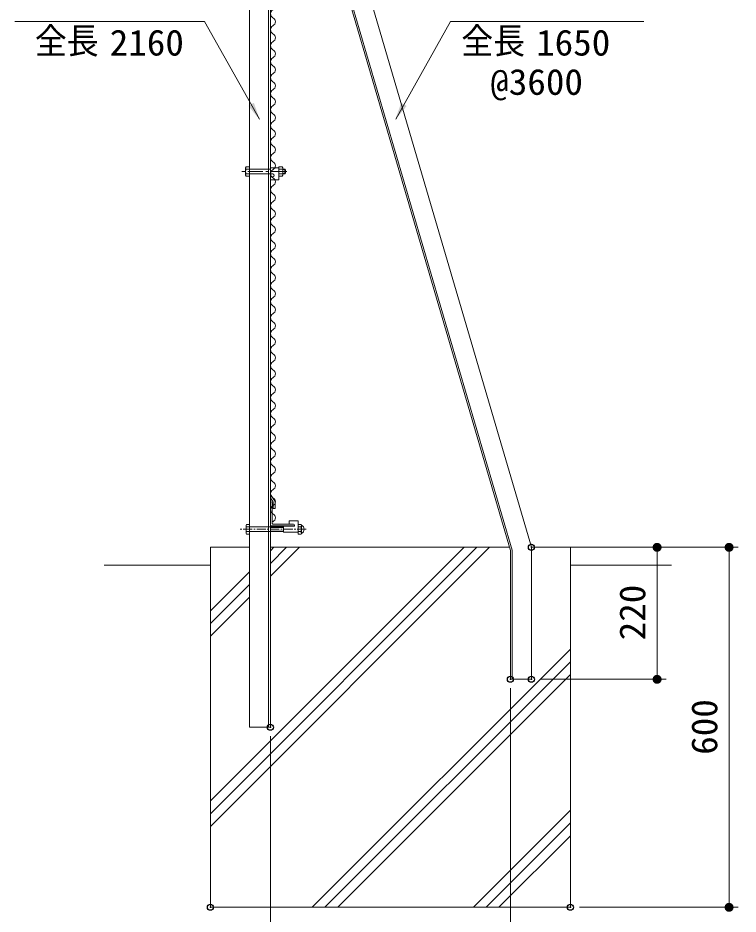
# Model space of a CAD drawing. Units: millimetres at full size. Extents: x -4455 to 4455, y -3150 to 3150.
# Drawn here: x 344 to 1545, y -963 to 531 of the extents above; entities that cross this region are included whole.
import ezdxf
from ezdxf.enums import TextEntityAlignment as Align

# ---------------------------------------------------------------- set-up
doc = ezdxf.new("R2010")
doc.units = ezdxf.units.MM
doc.header["$LTSCALE"] = 20
doc.header["$PDMODE"] = 32
doc.header["$PDSIZE"] = 10
for name, pattern in [('DASHED', [7.5, 6, -1.5]), ('USER1', [2, 1.25, -0.25, 0.25, -0.25]), ('USER3', [1.125, 0.75, -0.125, 0.125, -0.125]), ('USER4', [4.7625, 3.175, -1.5875])]:
    doc.linetypes.add(name, pattern=pattern)
for name, color, linetype, lineweight in [('0-1_SUNPOU', 1, 'Continuous', 18), ('0-4_6文字', 3, 'Continuous', 18), ('0-5_1部材', 7, 'Continuous', 18), ('0-6_8部品', 7, 'Continuous', 18), ('0-7_GL', 7, 'Continuous', 18), ('0-8_4基礎', 4, 'Continuous', 18), ('0-A_5寸法', 1, 'Continuous', 18), ('0-C_2網', 4, 'Continuous', 18), ('0-D_AMI', 3, 'Continuous', 18)]:
    doc.layers.add(name, color=color, linetype=linetype, lineweight=lineweight)
doc.layers.add('0-2_DEFPOINTS', color=7, linetype='Continuous')
doc.styles.add('ＭＳ ゴシック', font='')
doc.styles.get('ＭＳ ゴシック').set_extended_font_data('MS Gothic')

# ---------------------------------------------------------------- blocks, each defined once
blk = doc.blocks.new('M1')
at = {"layer": '0-1_SUNPOU'}
blk.add_line((-5, 0), (-38.58, 0), dxfattribs=at)
for points in [[(0, 0), (-5, 0), (-4.96, 0.63)], [(0, 0), (-4.96, -0.63), (-5, 0)], [(0, 0), (-4.96, 0.63), (-4.84, 1.24)], [(0, 0), (-4.84, -1.24), (-4.96, -0.63)], [(0, 0), (-4.84, 1.24), (-4.65, 1.84)], [(0, 0), (-4.65, -1.84), (-4.84, -1.24)], [(0, 0), (-4.65, 1.84), (-4.38, 2.41)], [(0, 0), (-4.38, -2.41), (-4.65, -1.84)], [(0, 0), (-4.38, 2.41), (-4.05, 2.94)], [(0, 0), (-4.05, -2.94), (-4.38, -2.41)], [(0, 0), (-4.05, 2.94), (-3.64, 3.42)], [(0, 0), (-3.64, -3.42), (-4.05, -2.94)], [(0, 0), (-3.64, 3.42), (-3.19, 3.85)], [(0, 0), (-3.19, -3.85), (-3.64, -3.42)], [(0, 0), (-3.19, 3.85), (-2.68, 4.22)], [(0, 0), (-2.68, -4.22), (-3.19, -3.85)], [(0, 0), (-2.68, 4.22), (-2.13, 4.52)], [(0, 0), (-2.13, -4.52), (-2.68, -4.22)], [(0, 0), (-2.13, 4.52), (-1.55, 4.76)], [(0, 0), (-1.55, -4.76), (-2.13, -4.52)], [(0, 0), (-1.55, 4.76), (-0.94, 4.91)], [(0, 0), (-0.94, -4.91), (-1.55, -4.76)], [(0, 0), (-0.94, 4.91), (-0.31, 4.99)], [(0, 0), (-0.31, -4.99), (-0.94, -4.91)], [(0, 0), (-0.31, 4.99), (0.31, 4.99)], [(0, 0), (0.31, -4.99), (-0.31, -4.99)], [(0, 0), (0.31, 4.99), (0.94, 4.91)], [(0, 0), (0.94, 4.91), (1.55, 4.76)], [(0, 0), (1.55, 4.76), (2.13, 4.52)], [(0, 0), (2.13, 4.52), (2.68, 4.22)], [(0, 0), (2.68, 4.22), (3.19, 3.85)], [(0, 0), (3.19, 3.85), (3.64, 3.42)], [(0, 0), (3.64, 3.42), (4.05, 2.94)], [(0, 0), (4.05, 2.94), (4.38, 2.41)], [(0, 0), (4.38, 2.41), (4.65, 1.84)], [(0, 0), (4.65, 1.84), (4.84, 1.24)], [(0, 0), (4.84, 1.24), (4.96, 0.63)], [(0, 0), (4.96, 0.63), (5, 0)], [(0, 0), (0.94, -4.91), (0.31, -4.99)], [(0, 0), (1.55, -4.76), (0.94, -4.91)], [(0, 0), (2.13, -4.52), (1.55, -4.76)], [(0, 0), (2.68, -4.22), (2.13, -4.52)], [(0, 0), (3.19, -3.85), (2.68, -4.22)], [(0, 0), (3.64, -3.42), (3.19, -3.85)], [(0, 0), (4.05, -2.94), (3.64, -3.42)], [(0, 0), (4.38, -2.41), (4.05, -2.94)], [(0, 0), (4.65, -1.84), (4.38, -2.41)], [(0, 0), (4.84, -1.24), (4.65, -1.84)], [(0, 0), (4.96, -0.63), (4.84, -1.24)], [(0, 0), (5, 0), (4.96, -0.63)]]:
    blk.add_solid(points, dxfattribs=at)
blk = doc.blocks.new('NAMIX13')
at = {"layer": '0-D_AMI'}
for centre, start, end in [((-71.1, -133.3), 298.07249, 61.92751), ((71.1, -400), 118.07249, 241.92751), ((-71.1, -666.7), 298.07249, 61.92751), ((71.1, -933.3), 118.07249, 241.92751), ((-71.1, -1200), 298.07249, 61.92751), ((71.1, -1466.7), 118.07249, 241.92751), ((-71.1, -1733.3), 298.07249, 61.92751), ((71.1, -2000), 118.07249, 241.92751), ((-71.1, -2266.7), 298.07249, 61.92751), ((71.1, -2533.3), 118.07249, 241.92751), ((-71.1, -2800), 298.07249, 61.92751), ((71.1, -3066.7), 118.07249, 241.92751), ((-71.1, -3333.3), 298.07249, 61.92751), ((71.1, -3600), 118.07249, 241.92751), ((-71.1, -3866.7), 298.07249, 61.92751), ((71.1, -4133.3), 118.07249, 241.92751), ((-71.1, -4400), 298.07249, 61.92751), ((71.1, -4666.7), 118.07249, 241.92751), ((71.1, -5200), 118.07249, 241.92751), ((-71.1, -4933.3), 298.07249, 61.92751), ((-71.1, -5466.7), 298.07249, 61.92751), ((71.1, -5733.3), 118.07249, 241.92751)]:
    blk.add_arc(centre, 151.1, start, end, dxfattribs=at)

msp = doc.modelspace()

# ---------------------------------------------------------------- linework, layer by layer
at = {"layer": '0-2_DEFPOINTS'}
for p in [(1200.35, -351.32), (1165.35, -571.32), (1200.35, -571.32), (1409.83, -571.32), (765.35, -651.32), (665.35, -951.32), (1265.35, -951.32), (1265.35, -951.32), (1529.83, -951.32)]:
    msp.add_point(p, dxfattribs=at)
at = {"layer": '0-4_6文字', "color": 7}
for points in [[(339.08, 525.1), (655.31, 525.1), (746.92, 362.49)], [(1388.02, 525.1), (1065.73, 525.1), (974.12, 362.49)]]:
    msp.add_lwpolyline(points, dxfattribs=at)
for points in [[(747.9, 360.75), (728.64, 384.33), (737.72, 389.44)], [(973.14, 360.75), (983.33, 389.44), (992.41, 384.33)]]:
    msp.add_solid(points, dxfattribs=at)
at = {"layer": '0-5_1部材'}
for p, q in [((765.35, 1508.68), (765.35, -651.32)), ((730.35, 1499.3), (730.35, -651.32)), ((762.35, 1507.88), (762.35, -651.32)), ((775.35, 973.53), (1165.35, -356.47)), ((778.35, 973.98), (1168.35, -356.02)), ((810.35, 978.68), (1200.35, -351.32)), ((773.03, -274.92), (765.35, -263.25)), ((770.03, -275.81), (765.35, -268.71)), ((765.35, -275.71), (766.85, -275.71)), ((768.35, -311.21), (768.35, -277.21)), ((770.03, -286.81), (770.03, -275.81)), ((773.03, -286.81), (773.03, -274.92)), ((770.03, -286.81), (773.03, -286.81)), ((769.85, -312.71), (803.85, -312.71)), ((767.35, -315.71), (805.35, -315.71)), ((805.35, -314.21), (805.35, -316.21)), ((1165.35, -356.47), (1165.35, -571.32)), ((1168.35, -356.02), (1168.35, -571.32)), ((1200.35, -351.32), (1200.35, -571.32)), ((1165.35, -571.32), (1200.35, -571.32)), ((765.35, -651.32), (730.35, -651.32))]:
    msp.add_line(p, q, dxfattribs=at)
for centre, radius, start, end in [((766.85, -277.21), 1.5, 0, 90), ((769.85, -311.21), 1.5, 179.99992, 270), ((803.85, -314.21), 1.5, 0.01748, 90), ((767.35, -313.71), 2, 209.64572, 270)]:
    msp.add_arc(centre, radius, start, end, dxfattribs=at)
at = {"layer": '0-6_8部品', "color": 1, "linetype": 'USER1'}
msp.add_line((792.97, 275.11), (714.48, 275.11), dxfattribs=at)
at = {"layer": '0-6_8部品'}
for p, q in [((723.95, 281.03), (725.06, 282.95)), ((723.95, 269.19), (723.95, 281.03)), ((723.95, 269.19), (725.06, 267.27)), ((724.64, 279.11), (730.35, 279.11)), ((724.64, 271.11), (730.35, 271.11)), ((725.06, 282.95), (730.35, 282.95)), ((730.35, 267.27), (730.35, 282.95)), ((765.35, 281.43), (765.35, 270.93)), ((765.35, 281.43), (779.55, 281.43)), ((765.35, 270.93), (769.3, 270.93)), ((779.55, 267.27), (779.55, 282.95)), ((779.55, 281.43), (779.55, 261.43)), ((785.27, 279.11), (779.55, 279.11)), ((785.27, 271.11), (779.55, 271.11)), ((785.95, 269.19), (784.85, 267.27)), ((785.95, 269.19), (785.95, 281.03)), ((785.95, 279.11), (789.51, 279.11)), ((785.95, 271.11), (789.51, 271.11)), ((789.51, 271.11), (789.51, 279.11)), ((725.06, 267.27), (730.35, 267.27)), ((765.35, 266.43), (769.3, 266.43)), ((765.35, 266.43), (765.35, 261.43)), ((765.35, 261.43), (779.55, 261.43)), ((784.85, 267.27), (779.55, 267.27)), ((724.75, -314.28), (725.37, -313.21)), ((730.35, -313.21), (725.37, -313.21)), ((730.35, -329.21), (730.35, -313.21)), ((796.35, -307.21), (796.35, -312.71)), ((811.35, -307.21), (796.35, -307.21)), ((811.35, -313.21), (811.35, -307.21)), ((811.35, -329.21), (811.35, -313.21)), ((811.35, -313.21), (816.33, -313.21)), ((724.75, -328.14), (724.75, -314.28)), ((724.75, -328.14), (725.37, -329.21)), ((730.35, -317.21), (725.37, -317.21)), ((730.35, -325.21), (725.37, -325.21)), ((765.35, -317.21), (787.35, -317.21)), ((765.35, -325.21), (787.35, -325.21)), ((787.35, -326.21), (787.35, -316.21)), ((787.35, -316.21), (805.35, -316.21)), ((787.35, -326.21), (811.35, -326.21)), ((811.35, -325.21), (811.35, -317.21)), ((811.35, -317.21), (816.33, -317.21)), ((811.35, -325.21), (816.39, -325.21)), ((816.96, -328.14), (816.34, -329.21)), ((730.35, -329.21), (725.37, -329.21)), ((811.35, -329.21), (816.33, -329.21))]:
    msp.add_line(p, q, dxfattribs=at)
at = {"layer": '0-6_8部品', "color": 3, "linetype": 'USER4'}
for p, q in [((730.35, 279.11), (765.35, 279.11)), ((730.35, -317.21), (765.35, -317.21)), ((730.35, -325.21), (765.35, -325.21))]:
    msp.add_line(p, q, dxfattribs=at)
at = {"layer": '0-6_8部品', "color": 3, "linetype": 'DASHED'}
msp.add_line((730.35, 271.11), (765.35, 271.11), dxfattribs=at)
at = {"layer": '0-6_8部品', "color": 1}
for p, q in [((785.95, 278.31), (789.91, 278.31)), ((785.95, 271.91), (789.91, 271.91))]:
    msp.add_line(p, q, dxfattribs=at)
at = {"layer": '0-6_8部品', "color": 1, "linetype": 'USER3'}
msp.add_line((824.98, -321.21), (714.54, -321.21), dxfattribs=at)
at = {"layer": '0-6_8部品', "color": 4}
for p, q in [((765.35, -318.01), (787.35, -318.01)), ((765.35, -324.41), (787.35, -324.41))]:
    msp.add_line(p, q, dxfattribs=at)
at = {"layer": '0-6_8部品'}
for points in [[(785.95, 281.03), (784.85, 282.95), (779.55, 282.95)], [(816.96, -328.14), (816.96, -314.28), (816.34, -313.21)]]:
    msp.add_lwpolyline(points, dxfattribs=at)
for centre, radius, start, end in [((726.98, 281.03), 3.03, 180, 219.3382), ((735.95, 275.11), 12, 160.52878, 199.47122), ((726.98, 269.19), 3.03, 140.6618, 180), ((769.3, 268.68), 2.25, 270, 90), ((773.95, 275.11), 12, 340.52878, 19.47122), ((782.93, 281.03), 3.03, 320.6618, 0), ((782.93, 269.19), 3.03, 0, 39.3382), ((782.58, 275.11), 8, 330, 30), ((737.94, -321.21), 13.19, 162.35463, 197.65355), ((731.99, -314.28), 7.23, 179.99992, 203.88486), ((731.99, -328.14), 7.23, 156.1122, 179.99992), ((802.52, -321.33), 14.39, 344.30688, 16.61112), ((809.72, -314.28), 7.23, 336.03567, 0), ((809.72, -328.14), 7.27, 0, 23.62772), ((813.92, -321.08), 7.61, 293.49969, 65.96921)]:
    msp.add_arc(centre, radius, start, end, dxfattribs=at)
at = {"layer": '0-7_GL'}
for p, q in [((665.35, -381.32), (488.43, -381.32)), ((1433.65, -381.32), (1265.35, -381.32))]:
    msp.add_line(p, q, dxfattribs=at)
at = {"layer": '0-8_4基礎', "color": 7}
for p, q in [((665.35, -351.32), (730.35, -351.32)), ((665.35, -951.32), (665.35, -351.32)), ((765.35, -351.32), (1163.81, -351.32)), ((1200.35, -351.32), (1265.35, -351.32)), ((1265.35, -951.32), (1265.35, -351.32)), ((665.35, -951.32), (1265.35, -951.32))]:
    msp.add_line(p, q, dxfattribs=at)
at = {"layer": '0-8_4基礎'}
for p, q in [((665.35, -816.45), (1130.48, -351.32)), ((665.35, -795.23), (1109.27, -351.32)), ((665.35, -774.02), (1088.06, -351.32)), ((765.35, -399.51), (813.55, -351.32)), ((765.35, -378.3), (792.34, -351.32)), ((765.35, -357.09), (771.12, -351.32)), ((665.35, -457.09), (730.35, -392.09)), ((665.35, -478.3), (730.35, -413.3)), ((665.35, -499.51), (730.35, -434.51)), ((835.01, -951.32), (1265.35, -520.97)), ((856.22, -951.32), (1265.35, -542.18)), ((877.43, -951.32), (1265.35, -563.4)), ((1103.57, -951.32), (1265.35, -789.53)), ((1124.78, -951.32), (1265.35, -810.75)), ((1146, -951.32), (1265.35, -831.96))]:
    msp.add_line(p, q, dxfattribs=at)
at = {"layer": '0-A_5寸法'}
for p, q in [((1215.35, -351.32), (1424.83, -351.32)), ((1215.35, -351.32), (1544.83, -351.32)), ((1409.83, -351.32), (1409.83, -571.32)), ((1529.83, -351.32), (1529.83, -951.32)), ((1215.35, -571.32), (1424.83, -571.32)), ((1165.35, -586.32), (1165.35, -1147.83)), ((765.35, -666.32), (765.35, -1147.83)), ((1280.35, -951.32), (1544.83, -951.32))]:
    msp.add_line(p, q, dxfattribs=at)
at = {"layer": '0-C_2網', "color": 3}
for centre, start, end in [((766, 151.39), 298.07249, 61.92751), ((773.11, 138.05), 118.07249, 241.92751)]:
    msp.add_arc(centre, 7.56, start, end, dxfattribs=at)
at = {"layer": '0-D_AMI'}
for centre, start, end in [((766, -168.61), 298.07249, 61.92751), ((773.11, -181.95), 118.07249, 241.92751), ((766, -195.28), 298.07249, 61.92751), ((773.11, -208.61), 118.07249, 241.92751), ((766, -221.95), 298.07249, 61.92751), ((773.11, -235.28), 118.07249, 241.92751), ((766, -248.61), 298.07249, 61.92751), ((773.11, -261.95), 118.07249, 241.92751), ((766, -275.28), 298.07249, 61.92751), ((773.11, -288.61), 118.07249, 241.92751), ((766, -301.95), 298.07249, 61.92751)]:
    msp.add_arc(centre, 7.56, start, end, dxfattribs=at)

# ---------------------------------------------------------------- block references
at = {"layer": '0-A_5寸法', "xscale": 1.5, "yscale": 1.5}
for p, rotation in [((1409.83, -351.32), 90), ((1529.83, -351.32), 90), ((1409.83, -571.32), 270), ((1529.83, -951.32), 270)]:
    msp.add_blockref('M1', p, dxfattribs=dict(at, rotation=rotation))
at = {"layer": '0-C_2網', "xscale": 0.05, "yscale": 0.05}
for p in [(769.55, 744.72), (769.55, 451.39), (769.55, 131.39)]:
    msp.add_blockref('NAMIX13', p, dxfattribs=at)

# ---------------------------------------------------------------- texts
at = {"layer": '0-4_6文字', "style": 'ＭＳ ゴシック'}
for s, width, p in [('全長', 0.9, (372.79, 458.29)), ('2160', 1.05, (497.52, 455.31)), ('全長', 0.9, (1083.5, 458.29)), ('1650', 1.05, (1208.23, 455.31)), ('@3600', 1.05, (1131.77, 389.83))]:
    msp.add_text(s, height=43.26, dxfattribs=dict(at, width=width)).set_placement(p, align=Align.BOTTOM_LEFT)
at = {"layer": '0-A_5寸法', "color": 3, "style": 'ＭＳ ゴシック', "width": 1.05}
for s, p in [('220', (1403.15, -506.32)), ('600', (1523.15, -697.07))]:
    msp.add_text(s, height=43.26, rotation=90, dxfattribs=at).set_placement(p, align=Align.BOTTOM_LEFT)

doc.saveas('drawing.dxf')
